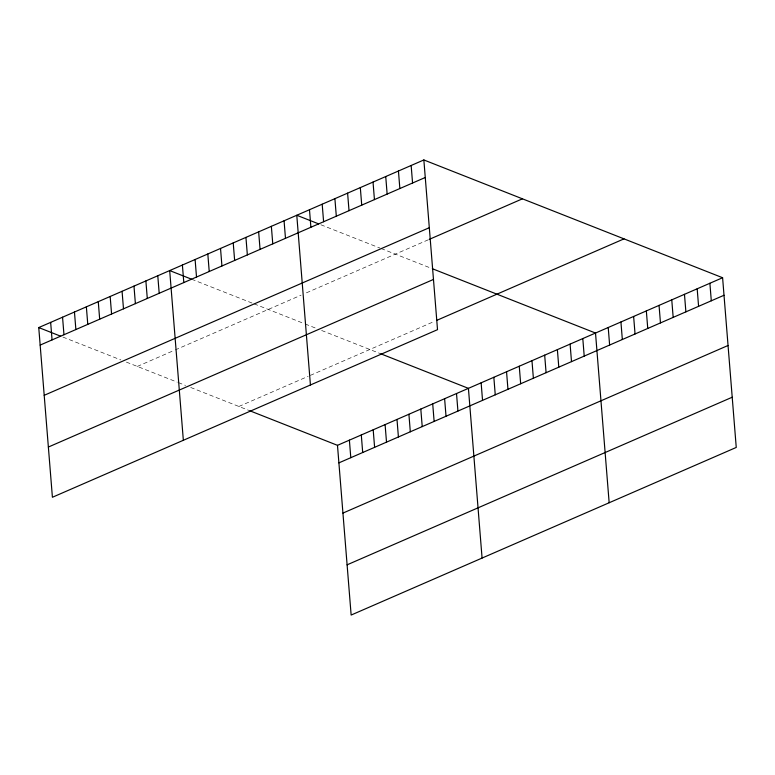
<?xml version="1.0" encoding="UTF-8"?>
<svg xmlns="http://www.w3.org/2000/svg" width="775" height="775" viewBox="0 0 775 775"><rect width="100%" height="100%" fill="white"/><g stroke="black" fill="none" stroke-linecap="round" stroke-linejoin="round"><path stroke-width="0.58" stroke-dasharray="3.88 2.91" d="M137.33 366.43L173.038 350.881M175.208 349.942L301.097 295.149M306.396 292.843L428.188 239.843M238.903 406.468L308.159 376.33M310.32 375.391L433.38 321.828M320.869 224.769L380.021 248.087M381.116 248.513L431.268 268.286M191.599 279.213L252.931 303.393M254.035 303.829L304.178 323.601M305.205 323.998L316.491 328.455M321.615 330.47L380.796 353.807M62.852 337.057L120.9 359.949M126.383 362.109L177.349 382.201M178.366 382.608L185.554 385.437M190.679 387.461L249.86 410.789"/><path stroke-width="1.16" d="M423.857 159.95L437.517 329.666L52.409 497.269L38.75 327.563L423.857 159.95L722.6 277.731L736.25 447.437L351.143 615.05L337.483 445.334L249.86 410.789M40.164 345.088L425.272 177.485M44.204 395.308L429.311 227.705M429.243 239.378L522.447 198.817M48.36 447.049L433.477 279.446M436.558 320.443L624.011 238.865M337.483 445.334L722.6 277.731M338.898 462.869L724.005 295.265M342.938 513.089L728.045 345.485M347.093 564.83L732.21 397.226M318.68 223.898L296.777 215.266L310.426 384.972M432.295 268.692L595.51 333.037L609.16 502.752M191.599 279.213L169.686 270.572L183.346 440.287M380.796 353.807L468.42 388.353L482.079 558.058M38.75 327.563L60.653 336.195M709.89 283.262L711.295 300.797M697.18 288.794L698.585 306.319M684.47 294.326L685.885 311.85M671.76 299.857L673.175 317.382M659.05 305.389L660.465 322.913M646.34 310.92L647.755 328.445M633.63 316.452L635.045 333.977M620.93 321.983L622.335 339.508M608.22 327.505L609.625 345.04M582.8 338.568L584.214 356.103M570.09 344.1L571.504 361.634M557.38 349.632L558.794 367.166M544.67 355.163L546.084 372.698M531.97 360.695L533.374 378.229M519.26 366.226L520.664 383.761M506.55 371.758L507.954 389.292M493.84 377.289L495.254 394.814M481.13 382.821L482.544 400.346M456.514 393.535L457.928 411.06M444.618 398.708L446.022 416.243M432.712 403.891L434.126 421.426M411.157 165.482L412.562 183.016M420.806 409.074L422.22 426.599M398.447 171.013L399.852 188.548M408.909 414.257L410.314 431.782M385.737 176.545L387.142 194.079M397.003 419.43L398.408 436.964M373.027 182.077L374.441 199.611M385.097 424.613L386.512 442.147M360.317 187.608L361.731 205.142M373.192 429.796L374.606 447.32M347.607 193.14L349.021 210.674M361.295 434.978L362.7 452.503M334.897 198.671L336.311 216.206M349.389 440.152L350.794 457.686M322.197 204.203L323.601 221.727M309.487 209.734L310.891 227.259M284.067 220.797L285.481 238.322M271.357 226.329L272.771 243.854M258.647 231.861L260.061 249.385M245.937 237.392L247.351 254.917M233.227 242.914L234.641 260.448M220.526 248.446L221.931 265.98M207.816 253.977L209.221 271.512M195.106 259.509L196.511 277.043M182.396 265.04L183.811 282.575M157.78 275.755L159.195 293.279M145.884 280.938L147.289 298.462M133.978 286.111L135.392 303.645M122.072 291.293L123.487 308.828M110.166 296.476L111.581 314.011M98.27 301.659L99.675 319.184M86.364 306.832L87.778 324.367M74.458 312.015L75.872 329.549M62.552 317.198L63.967 334.732M50.656 322.381L52.061 339.905"/></g></svg>
